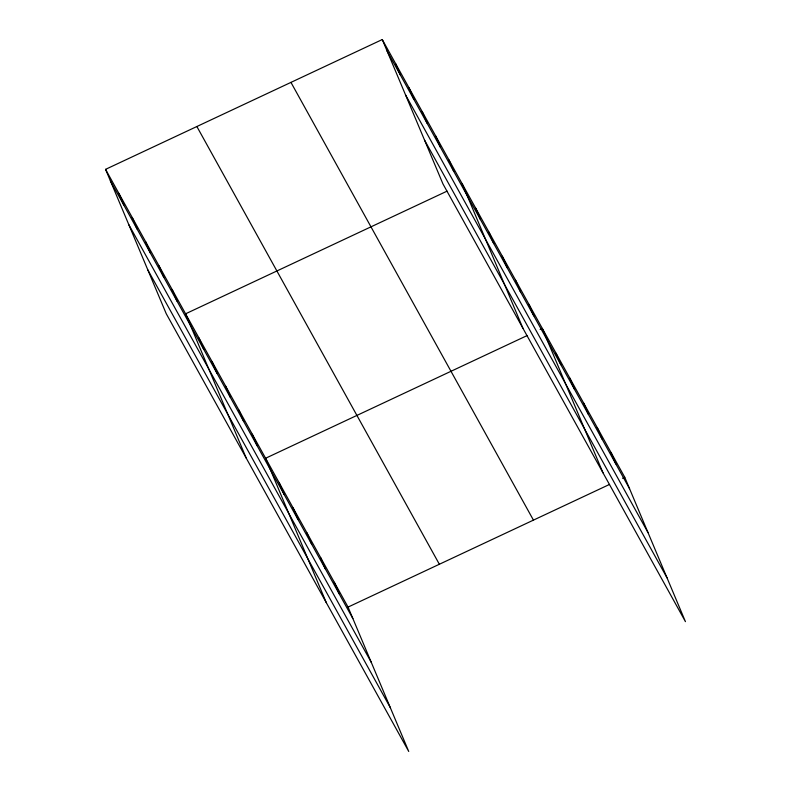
<?xml version="1.0" encoding="UTF-8"?>
<svg xmlns="http://www.w3.org/2000/svg" width="791" height="791" viewBox="0 0 791 791"><rect width="100%" height="100%" fill="white"/><g stroke="black" fill="none" stroke-linecap="round" stroke-linejoin="round"><path stroke-width="1.19" d="M105.559 169.353L348.05 607.092L408.729 751.45L166.239 313.711L105.559 169.353L382.271 39.55L624.761 477.289L685.441 621.647L442.95 183.907L382.271 39.55M447.073 191.145L185.578 313.809L246.268 458.167M527.093 335.592L265.598 458.256L326.288 602.623M540.134 329.471L542.31 328.453L602.999 472.82M348.05 607.092L609.535 484.428M622.586 478.308L624.761 477.289M387.086 51.02L629.577 488.749M405.526 94.871L648.017 532.61M424.52 140.056L667.011 577.796M290.95 82.383L533.441 520.122M196.87 126.52L439.361 564.25M110.374 180.823L352.865 618.552M128.814 224.674L371.305 662.413M147.808 269.86L390.299 707.599M611.018 452.482L615.833 463.951M597.274 427.674L602.099 439.143M583.531 402.866L588.356 414.336M569.797 378.068L574.612 389.528M556.053 353.261L560.868 364.73M528.971 304.377L533.796 315.846M515.633 280.301L520.458 291.77M502.305 256.225L507.12 267.694M488.967 232.159L493.782 243.618M475.628 208.082L480.444 219.542M462.29 184.006L522.97 328.364M448.952 159.93L453.777 171.39M435.614 135.854L440.439 147.314M422.275 111.778L427.1 123.238M408.937 87.702L413.762 99.172M395.609 63.626L400.424 75.096M334.306 582.285L339.131 593.754M320.563 557.477L325.388 568.947M306.829 532.679L311.644 544.139M293.085 507.871L297.9 519.331M279.342 483.064L284.167 494.533M252.27 434.18L257.085 445.649M238.931 410.104L243.747 421.573M225.593 386.038L230.408 397.497M212.255 361.962L217.07 373.421M198.917 337.886L203.742 349.345M172.24 289.733L177.065 301.193M158.902 265.657L163.727 277.117M145.574 241.581L150.389 253.051M132.235 217.505L137.051 228.975M118.897 193.429L123.712 204.899"/></g></svg>
